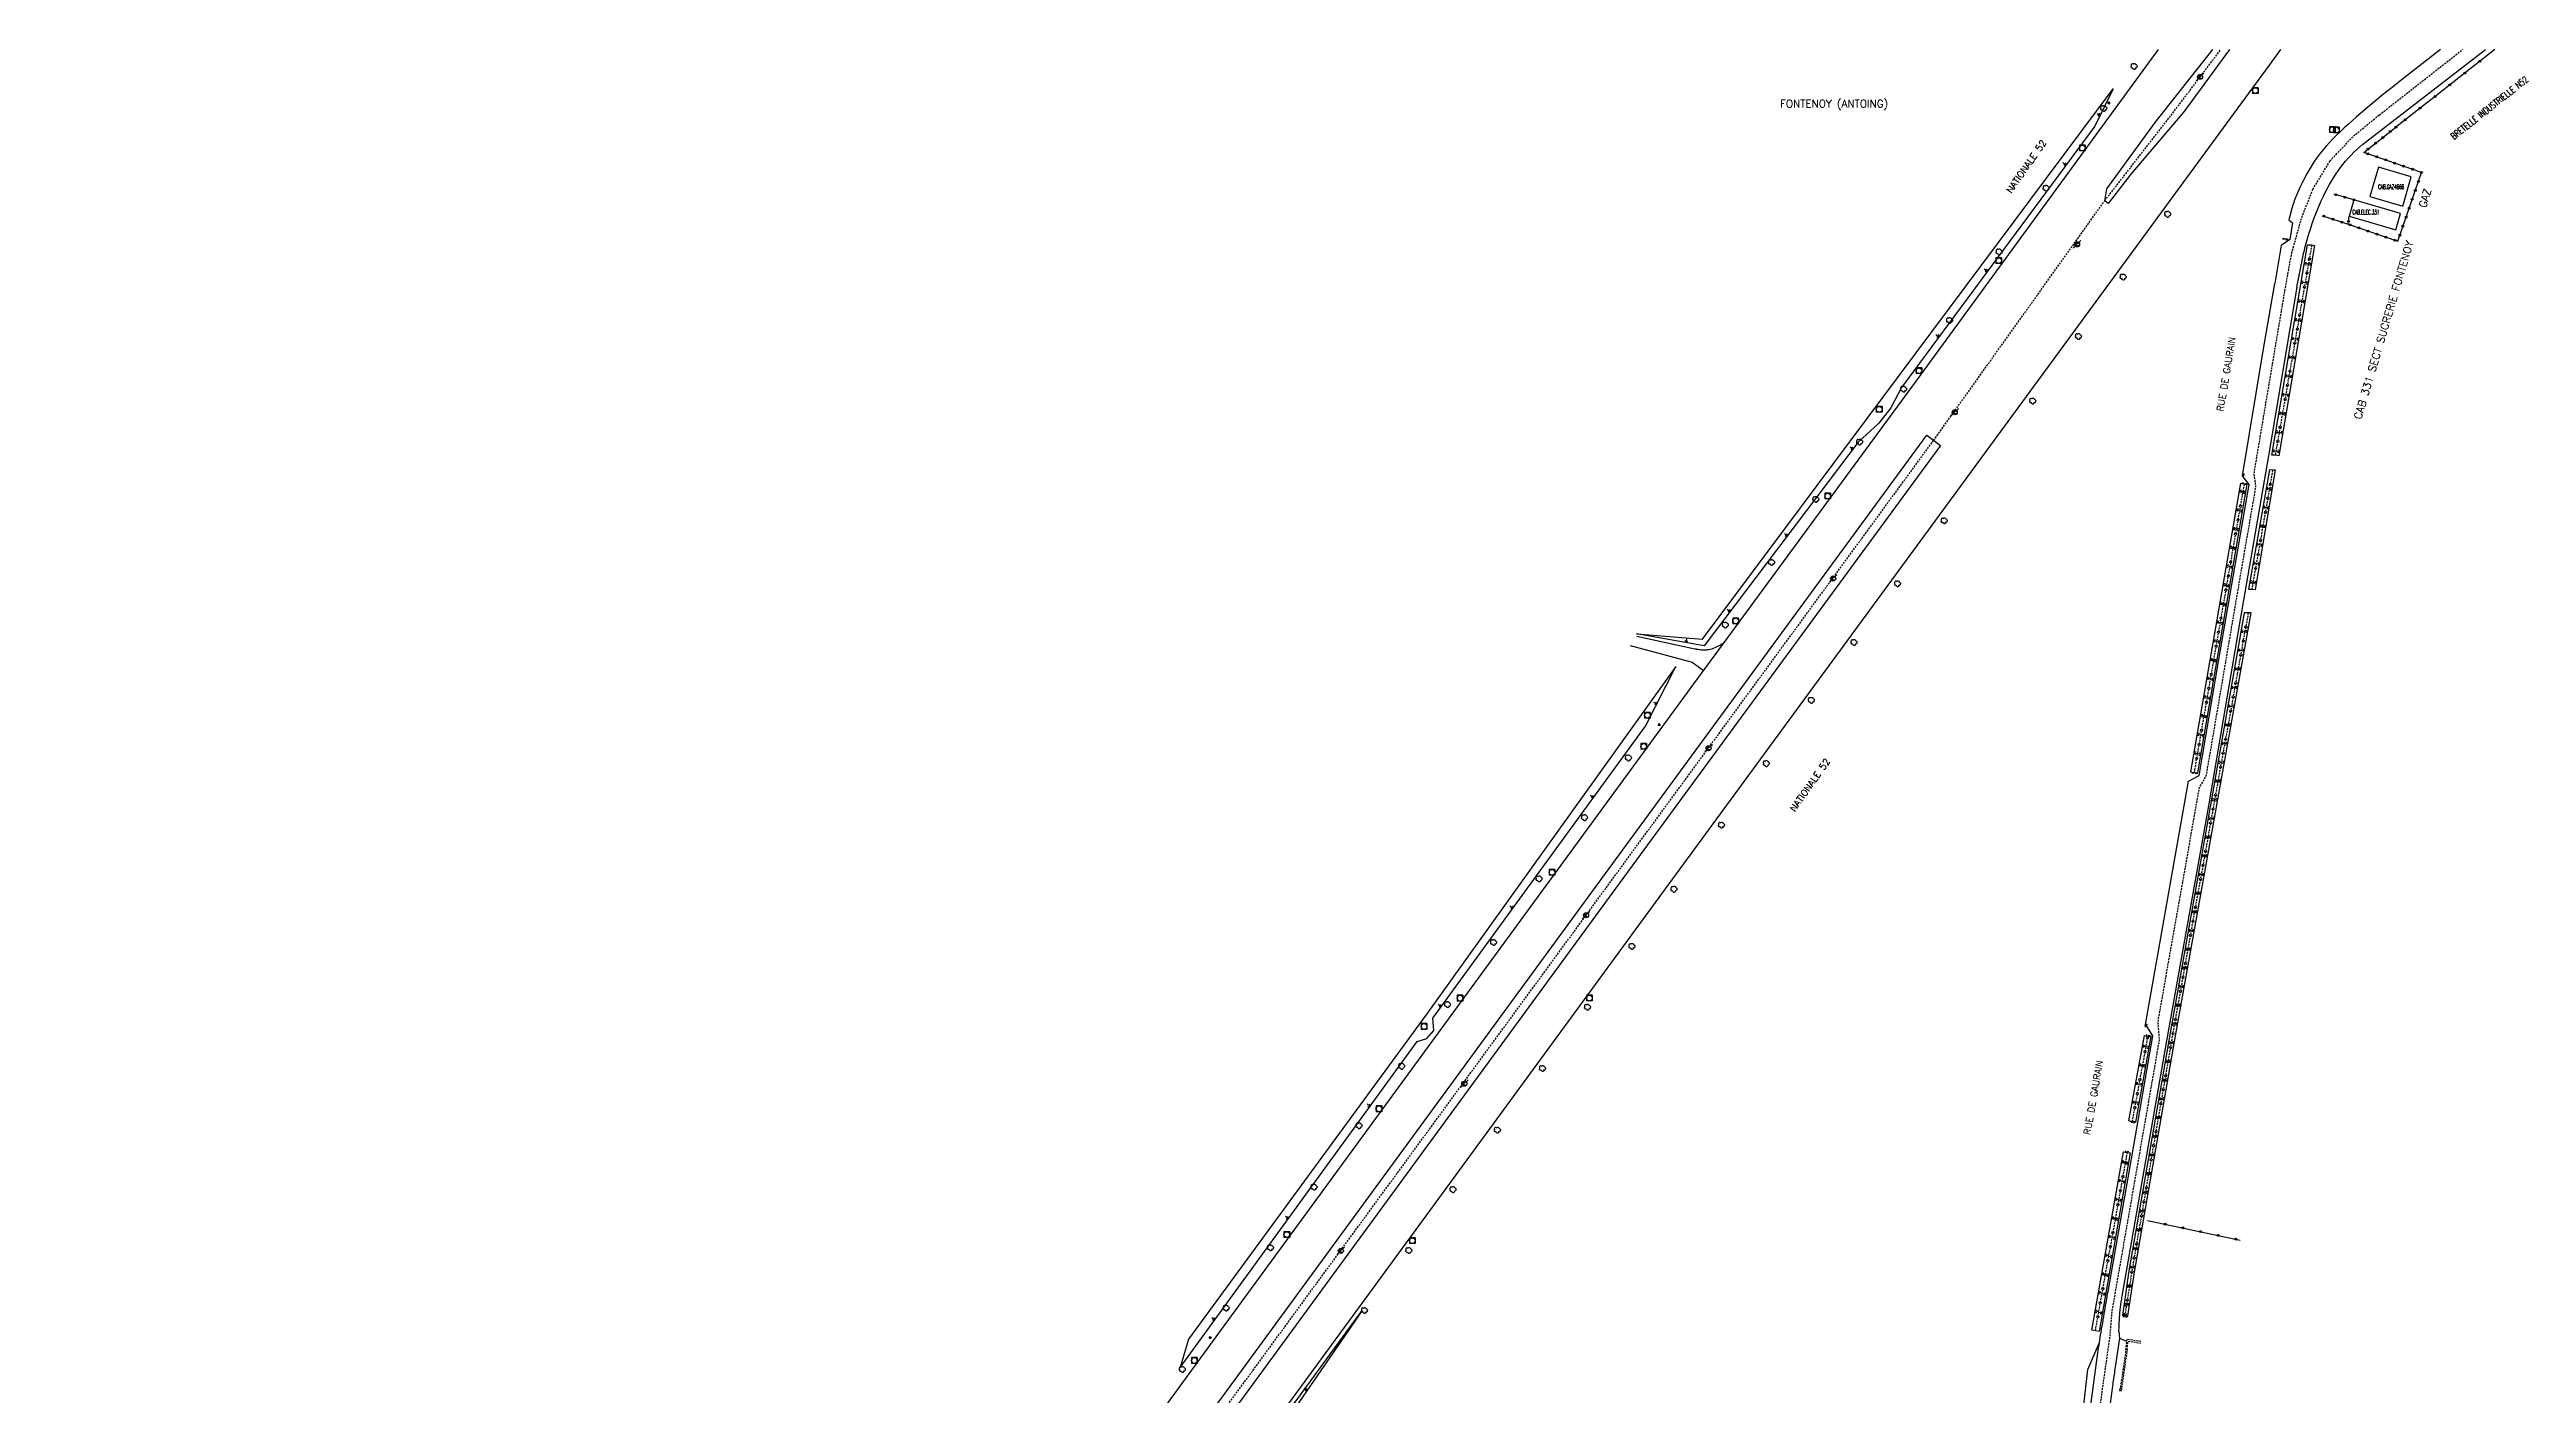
# Model space of a CAD drawing. Header units: millimetres. Extents: x 86000 to 87000, y 139999 to 141000.
# Drawn here: x 86000 to 86652, y 140646 to 141000 of the extents above; entities that cross this region are included whole.
import ezdxf
from ezdxf.enums import TextEntityAlignment as Align

# ---------------------------------------------------------------- set-up
doc = ezdxf.new("R2010")
doc.units = ezdxf.units.MM
doc.linetypes.add('DASHED', pattern=[0.75, 0.5, -0.25])
doc.layers.get('0').update_dxf_attribs({"linetype": 'CONTINUOUS'})
for name, color, linetype in [('W0001', 6, 'DASHED'), ('W0008', 7, 'CONTINUOUS'), ('W0100', 7, 'CONTINUOUS'), ('W0112', 1, 'DASHED'), ('W0211', 2, 'CONTINUOUS'), ('W0220', 5, 'DASHED'), ('W0300', 7, 'CONTINUOUS'), ('W0322', 7, 'CONTINUOUS'), ('W0400', 7, 'CONTINUOUS'), ('W0420', 7, 'CONTINUOUS'), ('W0471', 7, 'CONTINUOUS'), ('W0851', 7, 'CONTINUOUS'), ('W0980', 7, 'CONTINUOUS'), ('W0984', 7, 'CONTINUOUS'), ('W0989', 7, 'CONTINUOUS')]:
    doc.layers.add(name, color=color, linetype=linetype)
doc.styles.get("Standard").update_dxf_attribs({"font": 'romans.shx', "width": 0.85})

# ---------------------------------------------------------------- blocks, each defined once
blk = doc.blocks.new('T420')
for p, q in [((0.75, 0.75), (-0.75, 0.75)), ((-0.75, 0.75), (-0.75, -0.75)), ((0.75, 0.75), (0.75, -0.75)), ((0.75, -0.75), (-0.75, -0.75))]:
    blk.add_line(p, q)
blk.add_ellipse((0, 0), major_axis=(-0.53, 0.53), ratio=1, start_param=3.926991, end_param=10.210176)
blk = doc.blocks.new('t211o')
at = {"color": 0, "linetype": 'Continuous'}
for p, q in [((-0.29, 0.5), (-0.29, 0)), ((0, 1), (0, 0)), ((0.29, 0.5), (0.29, 0))]:
    blk.add_line(p, q, dxfattribs=at)
blk = doc.blocks.new('T300')
for p, q in [((-0.8, 0.51), (-0.86, 0.34)), ((-0.86, 0.34), (-0.86, 0.17)), ((-0.86, 0.17), (-0.74, 0.06)), ((-0.69, 0.63), (-0.8, 0.51)), ((-0.8, -0.06), (-0.74, 0.06)), ((-0.74, 0.06), (-0.69, 0.11)), ((-0.57, 0.69), (-0.69, 0.63)), ((-0.46, 0.69), (-0.57, 0.69)), ((-0.29, 0.63), (-0.46, 0.69)), ((-0.29, 0.63), (-0.17, 0.74)), ((-0.23, 0.57), (-0.29, 0.63)), ((-0.17, 0.74), (-0.06, 0.8)), ((-0.06, 0.8), (0.06, 0.8)), ((0.06, 0.8), (0.23, 0.74)), ((0.23, 0.74), (0.34, 0.63)), ((0.34, 0.63), (0.4, 0.51)), ((0.46, 0.46), (0.34, 0.46)), ((0.4, 0.51), (0.4, 0.46)), ((0.57, 0.4), (0.46, 0.46)), ((0.57, 0.4), (0.69, 0.29)), ((0.69, 0.29), (0.74, 0.17)), ((0.74, 0.06), (0.69, -0.17)), ((0.74, 0.17), (0.74, 0.06)), ((-0.8, -0.17), (-0.8, -0.06)), ((-0.8, -0.23), (-0.8, -0.17)), ((-0.74, -0.34), (-0.8, -0.23)), ((-0.69, -0.4), (-0.74, -0.34)), ((-0.51, -0.46), (-0.69, -0.4)), ((-0.4, -0.46), (-0.51, -0.46)), ((-0.4, -0.46), (-0.34, -0.46)), ((-0.34, -0.46), (-0.34, -0.4)), ((-0.34, -0.51), (-0.34, -0.46)), ((-0.29, -0.63), (-0.34, -0.51)), ((-0.17, -0.74), (-0.29, -0.63)), ((-0.06, -0.8), (-0.17, -0.74)), ((0.06, -0.8), (-0.06, -0.8)), ((0.17, -0.74), (0.06, -0.8)), ((0.23, -0.69), (0.17, -0.74)), ((0.29, -0.46), (0.23, -0.46)), ((0.29, -0.63), (0.23, -0.69)), ((0.46, -0.4), (0.29, -0.46)), ((0.34, -0.51), (0.29, -0.63)), ((0.34, -0.51), (0.34, -0.46)), ((0.57, -0.34), (0.46, -0.4)), ((0.63, -0.29), (0.57, -0.34)), ((0.69, -0.17), (0.63, -0.29))]:
    blk.add_line(p, q)
blk = doc.blocks.new('T851')
for p, q in [((-0.25, -0.15), (0, 0.32)), ((0, 0.32), (0.25, -0.15)), ((-0.25, -0.15), (0.25, -0.15))]:
    blk.add_line(p, q)
for major_axis in [(-0.106, 0.106), (-0.0354, 0.0354), (-0.0236, 0.0236)]:
    blk.add_ellipse((0, 0), major_axis=major_axis, ratio=1, start_param=3.926991, end_param=10.210176)
blk = doc.blocks.new('T471')
for p, q in [((-0.333334, 0.333334), (-0.333334, -0.333334)), ((-0.333334, 0.333334), (0.333334, 0.333334)), ((-0.333334, 0), (0, 0)), ((0.500001, 0.500001), (1.000002, 1.000002)), ((-0.500001, -0.500001), (-1.000002, -1.000002)), ((-0.333334, -0.333334), (0.333334, -0.333334))]:
    blk.add_line(p, q)
blk.add_ellipse((0, 0), major_axis=(0.471405, 0.471405), ratio=1, start_param=5.4977871438, end_param=11.780972451)
blk = doc.blocks.new('t322o')
at = {"color": 0, "linetype": 'Continuous'}
for radius in [0.25, 0.15]:
    blk.add_circle((0, 0), radius, dxfattribs=at)
blk = doc.blocks.new('T400')
for p, q in [((-0.15, 0.3), (0.15, 0.3)), ((-0.15, -0.25), (-0.15, 0.3)), ((-0.15, 0.15), (0.15, 0.15)), ((-0.15, 0), (0.15, 0)), ((0.15, 0.3), (0.15, -0.25)), ((-0.15, -0.15), (0.15, -0.15)), ((-0.15, -0.25), (-0.15, -0.3)), ((-0.15, -0.3), (0.15, -0.3)), ((0.15, -0.3), (0.15, -0.25))]:
    blk.add_line(p, q)
blk = doc.blocks.new('t220o')
at = {"color": 0, "linetype": 'Continuous'}
for p, q in [((-0.25, 0.25), (0.25, 0.25)), ((-0.25, -0.25), (0.25, -0.25))]:
    blk.add_line(p, q, dxfattribs=at)

msp = doc.modelspace()

# ---------------------------------------------------------------- linework, layer by layer
at = {"layer": 'W0001'}
for points in [[(86000, 140183.11), (86009.79, 140201.61), (86023.3, 140226.62), (86032.73, 140244.19), (86038.42, 140256.81), (86049.47, 140272.73), (86053.66, 140279.98), (86064.4, 140297.27), (86077.24, 140317.94), (86095.93, 140346.94), (86115.66, 140376.22), (86134.71, 140403), (86156.66, 140433.2), (86171.27, 140453.22), (86217.3, 140516.05), (86263.73, 140579.56), (86496.11, 140897.08), (86541.16, 140960.17), (86558.62, 140982.66), (86571.73, 141000)], [(86588.86, 140937.94), (86590.41, 140946.38), (86593.05, 140955.8), (86595.96, 140963.17), (86600.49, 140970.67), (86606.65, 140977.19), (86613.48, 140982.8), (86635.41, 141000)]]:
    msp.add_lwpolyline(points, dxfattribs=at)
at = {"layer": 'W0001', "flags": 128}
msp.add_lwpolyline([(86562.65, 140182.92), (86563.83, 140263.14), (86564.52, 140302.68), (86564.68, 140311.73), (86564.76, 140317.26), (86564.7, 140323.69), (86564.3, 140328.81), (86563.52, 140334.78), (86562.13, 140342.09), (86560.44, 140348.3), (86558.3, 140355.4), (86555.72, 140363.91), (86553.09, 140372.53), (86551.64, 140377.3), (86549.77, 140383.62), (86547.82, 140391.01), (86546.53, 140397.27), (86545.09, 140405.11), (86544.1, 140411.42), (86542.91, 140421.57), (86542.34, 140428.96), (86541.85, 140435.73), (86541.21, 140444.55), (86540.24, 140457.79), (86538.99, 140474.91), (86537.18, 140500.9), (86537.34, 140512.69), (86535.94, 140540.97), (86535.68, 140556.5), (86535.74, 140574.01), (86536.18, 140588.89), (86537.29, 140607.4), (86538.44, 140621.17), (86538.57, 140630.74), (86540.52, 140646.87), (86542.56, 140661.05), (86543.12, 140667.77), (86555.59, 140739.16), (86555.2, 140744), (86566.12, 140805.68), (86567.9, 140808.66), (86577.03, 140862.08), (86580.98, 140884.91), (86580.5, 140888.39), (86588.86, 140937.94)], dxfattribs=at)
at = {"layer": 'W0008'}
for points in [[(86555.25, 141000), (86491.93, 140913.41), (86440.67, 140843.59), (86432.86, 140832.97), (86371.58, 140749.22), (86307.84, 140662.02), (86281.34, 140625.64), (86226.24, 140550.34), (86113.48, 140396.62), (86054.89, 140316.36), (86031.02, 140283.08)], [(86126.82, 140368.89), (86177.57, 140439), (86177.25, 140439.33), (86219.12, 140496.34), (86284.2, 140585.56), (86318.18, 140632.28), (86425.55, 140778.97), (86580.2, 140989.88), (86584.81, 140996.27), (86587.53, 141000)], [(86574.05, 141000), (86562.02, 140983.56), (86548.05, 140967.16), (86542.05, 140959.47), (86541.16, 140960.17), (86541.73, 140963.28)], [(86541.73, 140963.28), (86554.44, 140980.77), (86569.62, 141000)], [(86629.59, 141000), (86618.33, 140991.19), (86618.33, 140991.19), (86618.27, 140991.14), (86618.2, 140991.09), (86618.13, 140991.05), (86618.07, 140990.98), (86618.01, 140990.94), (86617.95, 140990.89), (86617.88, 140990.84), (86617.81, 140990.8), (86617.75, 140990.73), (86617.69, 140990.69), (86616.53, 140989.78), (86615.38, 140988.86), (86614.23, 140987.94), (86613.09, 140987.02), (86611.96, 140986.08), (86610.84, 140985.14), (86609.71, 140984.2), (86608.59, 140983.23), (86607.48, 140982.28), (86606.37, 140981.3), (86605.34, 140980.38), (86604.32, 140979.45), (86603.31, 140978.52), (86602.32, 140977.56), (86601.34, 140976.58), (86600.4, 140975.58), (86599.48, 140974.56), (86598.59, 140973.53), (86597.74, 140972.45), (86596.92, 140971.36), (86596.92, 140971.36), (86596.34, 140970.52), (86595.77, 140969.64), (86595.23, 140968.77), (86594.71, 140967.88), (86594.21, 140966.97), (86593.73, 140966.05), (86593.27, 140965.11), (86592.82, 140964.17), (86592.38, 140963.23), (86591.96, 140962.28), (86591.96, 140962.28), (86591.78, 140961.86), (86591.59, 140961.42), (86591.42, 140961), (86591.25, 140960.56), (86591.08, 140960.12), (86590.92, 140959.69), (86590.77, 140959.25), (86590.62, 140958.81), (86590.48, 140958.38), (86590.36, 140957.92), (86590.36, 140957.92), (86590.34, 140957.88), (86590.34, 140957.83), (86590.32, 140957.8), (86590.31, 140957.75), (86590.3, 140957.7), (86590.29, 140957.66), (86590.27, 140957.61), (86590.27, 140957.56), (86590.25, 140957.53), (86590.24, 140957.48), (86589.62, 140955.14), (86590.58, 140954.34), (86589.87, 140949.97), (86587.59, 140948.39), (86585.94, 140938.42)], [(86591.79, 140937.45), (86592.87, 140943.09), (86592.87, 140943.09), (86592.88, 140943.14), (86592.88, 140943.17), (86592.89, 140943.22), (86592.9, 140943.25), (86592.9, 140943.3), (86592.91, 140943.33), (86592.91, 140943.38), (86592.92, 140943.41), (86592.93, 140943.45), (86592.94, 140943.48), (86592.94, 140943.48), (86593.12, 140944.42), (86593.32, 140945.34), (86593.53, 140946.27), (86593.75, 140947.19), (86593.98, 140948.11), (86594.23, 140949.02), (86594.48, 140949.92), (86594.75, 140950.84), (86595.02, 140951.75), (86595.31, 140952.66), (86595.31, 140952.66), (86595.81, 140954.17), (86596.34, 140955.69), (86596.91, 140957.19), (86597.52, 140958.67), (86598.15, 140960.14), (86598.83, 140961.59), (86599.55, 140963.02), (86600.32, 140964.42), (86601.13, 140965.8), (86602, 140967.16), (86602, 140967.16), (86602.61, 140968.03), (86603.24, 140968.91), (86603.9, 140969.75), (86604.58, 140970.58), (86605.28, 140971.39), (86606.01, 140972.17), (86606.76, 140972.94), (86607.54, 140973.67), (86608.34, 140974.38), (86609.16, 140975.06), (86609.23, 140975.11), (86609.3, 140975.16), (86609.37, 140975.22), (86609.44, 140975.27), (86609.5, 140975.31), (86609.57, 140975.38), (86609.64, 140975.42), (86609.7, 140975.47), (86609.77, 140975.53), (86609.84, 140975.58), (86641.46, 141000)], [(86305.92, 140641.27), (86413.3, 140787.94), (86494.34, 140898.45), (86497.88, 140895.7), (86416.92, 140785.3), (86309.54, 140638.61)], [(86440.67, 140843.59), (86440.67, 140843.59), (86440.3, 140843.39), (86439.95, 140843.17), (86439.58, 140842.97), (86439.21, 140842.78), (86438.84, 140842.59), (86438.46, 140842.42), (86438.09, 140842.28), (86437.7, 140842.14), (86437.3, 140842.03), (86436.91, 140841.94), (86436.91, 140841.94), (86436.6, 140841.89), (86436.28, 140841.86), (86435.96, 140841.84), (86435.64, 140841.84), (86435.32, 140841.84), (86435, 140841.86), (86434.67, 140841.89), (86434.35, 140841.94), (86434.03, 140841.98), (86433.72, 140842.05), (86433.72, 140842.05), (86433.67, 140842.06), (86433.63, 140842.06), (86433.59, 140842.08), (86433.54, 140842.09), (86433.49, 140842.09), (86433.45, 140842.11), (86433.41, 140842.12), (86433.36, 140842.12), (86433.32, 140842.14), (86433.27, 140842.14), (86417.92, 140845.45)], [(86416.18, 140843.08), (86432.49, 140838.7), (86435.44, 140836.56)]]:
    msp.add_lwpolyline(points, dxfattribs=at)
msp.add_lwpolyline([(86536.59, 140635.9, -0.002409), (86537.83, 140645.66, -0.002755), (86539.27, 140656.17, -0.005453), (86540.08, 140661.46, -0.001157), (86541.17, 140667.94, -0.001505), (86542.03, 140672.92), (86548.45, 140709.38), (86553.86, 140740.24), (86552.33, 140742.62), (86551.8, 140742.69), (86563.23, 140807.38), (86566.03, 140808.84), (86571.22, 140839.38), (86579.17, 140885.44), (86577.41, 140887.74), (86583.01, 140921.18), (86585.94, 140938.42)], format="xyb", dxfattribs=at)
at = {"layer": 'W0008', "flags": 128}
for points in [[(86591.79, 140937.45), (86584.28, 140892.99), (86576.89, 140850.4), (86568.46, 140800.85), (86557.47, 140738.97), (86545.66, 140671.74, 0.008489), (86545.54, 140670.93, 0.002471), (86545.16, 140668.16, 0.016592), (86545.03, 140666.78, 0.005888), (86544.82, 140662.88, 0.033164), (86544.84, 140662.29), (86545.03, 140660.63), (86544, 140653.62, 0.001894), (86543.4, 140649.49, 0.003753), (86543.12, 140647.41, 0.000068), (86542.45, 140642.13, -0.000414)], [(86542.23, 140640.41, 0.000065), (86541.63, 140635.78, 0.00352)]]:
    msp.add_lwpolyline(points, format="xyb", dxfattribs=at)
for points in [[(86535.06, 140621.62), (86534.06, 140623.51), (86535.05, 140637.61), (86536.75, 140652.4), (86539.74, 140659.32)], [(86545.03, 140660.63), (86546.91, 140659.9)]]:
    msp.add_lwpolyline(points, dxfattribs=at)
at = {"layer": 'W0100'}
for points in [[(86621.85, 140966.47), (86613.23, 140969.01), (86611, 140961.31), (86619.62, 140958.76)], [(86619.04, 140956.79), (86606.79, 140960.4), (86605.51, 140956.15), (86617.78, 140952.53)]]:
    msp.add_lwpolyline(points, close=True, dxfattribs=at)
at = {"layer": 'W0112'}
for points in [[(86588.09, 140950.02), (86588.14, 140950.31), (86589.32, 140950.12), (86589.27, 140949.83), (86588.09, 140950.02)], [(86550.68, 140659.77), (86546.97, 140660.33), (86546.59, 140657.27), (86546.7, 140657.26), (86545.27, 140647.57), (86545.23, 140647.31), (86545.12, 140647.32), (86545.06, 140646.92), (86545.46, 140646.86), (86545.46, 140646.87), (86545.57, 140646.85), (86545.67, 140647.51), (86547.16, 140657.64), (86547.04, 140657.64), (86547.32, 140659.88), (86550.62, 140659.38)]]:
    msp.add_lwpolyline(points, dxfattribs=at)
at = {"layer": 'W0112', "flags": 128}
for points in [[(86577.3, 140885.69), (86578.52, 140885.49), (86578.55, 140885.65), (86577.33, 140885.84)], [(86564.04, 140809.71), (86565.36, 140809.51), (86565.33, 140809.3), (86564, 140809.5)], [(86552.04, 140740.29), (86553.19, 140740.06), (86553.23, 140740.26), (86552.08, 140740.48)], [(86549.13, 140717.59), (86547.97, 140717.74), (86547.95, 140717.58), (86549.11, 140717.43)], [(86546.55, 140709.68), (86547.68, 140709.49), (86547.71, 140709.68), (86546.58, 140709.88)], [(86547.12, 140666.45), (86545.91, 140666.53), (86545.9, 140666.35), (86547.11, 140666.27)]]:
    msp.add_lwpolyline(points, close=True, dxfattribs=at)
at = {"layer": 'W0211'}
for points in [[(86543.38, 140989.67), (86538.52, 140979.86), (86487.61, 140910.98), (86484.85, 140905.67), (86481.7, 140901.62), (86476.28, 140896.59), (86435.73, 140842.97), (86417.84, 140846.11), (86435.23, 140844.77), (86543.38, 140989.67)], [(86564.04, 140809.71), (86563.84, 140809.82), (86577.03, 140885.8), (86577.3, 140885.69)], [(86565.36, 140809.51), (86565.67, 140809.49), (86578.63, 140885.51), (86578.52, 140885.49)], [(86547.12, 140666.45), (86547.26, 140666.53), (86548.99, 140678.06), (86559.52, 140738.76), (86569.44, 140794.17), (86579.73, 140851.67), (86578.94, 140851.63), (86577.92, 140851.7), (86568.05, 140795.58), (86558.02, 140739.08), (86547.47, 140678.38), (86545.85, 140666.62), (86545.91, 140666.53)], [(86297.73, 140652.97), (86360.14, 140738.81), (86362.69, 140739.59), (86364.52, 140741.7), (86364.21, 140744.89), (86420.25, 140821.81), (86428.22, 140837.5), (86362.7, 140746.05), (86299.92, 140660.42), (86297.73, 140652.97)], [(86547.97, 140717.74), (86547.54, 140717.87), (86551.6, 140740.33), (86552.04, 140740.29)], [(86549.13, 140717.59), (86549.36, 140717.58), (86553.43, 140740.07), (86553.19, 140740.06)], [(86547.68, 140709.49), (86547.85, 140709.46), (86539.69, 140662.41), (86538.71, 140662.59), (86537.79, 140662.81), (86546.11, 140709.76), (86546.55, 140709.68)], [(86265.56, 140558.06), (86275.91, 140572.62), (86345.67, 140667.95), (86322.77, 140634.64), (86311.13, 140615.59), (86296.43, 140594.05), (86290.73, 140585.56), (86271.49, 140557.92), (86230.55, 140501.86), (86190.35, 140446.14), (86173.81, 140425.84), (86124.97, 140360.45), (86111.84, 140341.11), (86096.91, 140317.52), (86094.74, 140316.58), (86111.48, 140344.11), (86122.21, 140361.14), (86217.84, 140493.52), (86265.56, 140558.06)]]:
    msp.add_lwpolyline(points, dxfattribs=at)
for points in [[(86596.44, 140948.4), (86587.02, 140893.03), (86586.05, 140893.17), (86585.15, 140893.22), (86594.56, 140948.56), (86595.66, 140948.55)], [(86580.88, 140857.78), (86586.1, 140889.2), (86585.37, 140889.2), (86584.51, 140889.32), (86579.01, 140857.92), (86579.89, 140857.86)]]:
    msp.add_lwpolyline(points, close=True, dxfattribs=at)
at = {"layer": 'W0220', "flags": 128}
for points in [[(86595.66, 140948.55), (86586.05, 140893.17)], [(86564.77, 140809.62), (86577.94, 140885.59)], [(86585.37, 140889.2), (86579.89, 140857.86)], [(86578.94, 140851.63), (86568.78, 140795.19), (86558.73, 140738.89), (86548.29, 140678.25), (86546.42, 140666.5)], [(86548.45, 140717.68), (86552.57, 140740.19)], [(86538.71, 140662.59), (86547.14, 140709.58)]]:
    msp.add_lwpolyline(points, dxfattribs=at)
at = {"layer": 'W0322'}
for points in [[(86643.84, 141000), (86629.07, 140988.36), (86617.79, 140979.54)], [(86605.27, 140954), (86618.31, 140949.5), (86624.59, 140967.65), (86609.37, 140972.91), (86617.79, 140979.53)], [(86598.87, 140956.13), (86605.27, 140954), (86605.51, 140956.15)], [(86606.79, 140960.4), (86601.54, 140961.9)]]:
    msp.add_lwpolyline(points, dxfattribs=at)
at = {"layer": 'W0322', "flags": 128}
msp.add_lwpolyline([(86552.42, 140691.65), (86576.84, 140686.5)], dxfattribs=at)

# ---------------------------------------------------------------- block references
at = {"layer": 'W0211'}
for p, rotation in [((86539.95, 140982.75), 64.74432393712642), ((86530.93, 140969.59), 50.46562797644779), ((86593.72, 140943.63), 260.3514714040578), ((86595.6, 140943.47), 80.34867385520819), ((86510.25, 140941.62), 53.15714436832182), ((86592.88, 140938.7), 260.3514714040386), ((86594.76, 140938.54), 80.3486738552164), ((86592.04, 140933.77), 260.351471404066), ((86593.92, 140933.61), 80.34867385522463), ((86497.52, 140924.4), 53.35848549364918), ((86590.37, 140923.91), 260.3514714040386), ((86591.2, 140928.84), 260.351471404055), ((86592.25, 140923.75), 80.34867385523565), ((86593.08, 140928.68), 80.34867385522742), ((86589.53, 140918.99), 260.3514714040633), ((86591.41, 140918.82), 80.34867385523285), ((86588.69, 140914.06), 260.3514714040468), ((86590.57, 140913.9), 80.34867385524106), ((86587.01, 140904.2), 260.3514714040468), ((86587.85, 140909.13), 260.3514714040222), ((86588.89, 140904.04), 80.34867385524386), ((86589.73, 140908.97), 80.34867385524386), ((86586.18, 140899.27), 260.3514714040303), ((86588.05, 140899.11), 80.34867385525207), ((86474.88, 140894.75), 52.02981105969113), ((86585.34, 140894.34), 260.3514714040714), ((86587.22, 140894.18), 80.34867385525207), ((86583.65, 140884.39), 260.0591203394813), ((86585.28, 140884.27), 80.56050349520376), ((86575.81, 140878.78), 260.1479841442046), ((86577.43, 140878.48), 80.32085020874993), ((86576.67, 140883.7), 260.1479841441964), ((86578.27, 140883.41), 80.32085020875272), ((86582.79, 140879.47), 260.0591203394866), ((86584.46, 140879.34), 80.56050349517909), ((86457.6, 140871.89), 49.74064563021912), ((86574.96, 140873.85), 260.1479841442128), ((86576.59, 140873.56), 80.3208502087417), ((86581.92, 140874.54), 260.0591203394785), ((86583.64, 140874.41), 80.56050349517909), ((86574.1, 140868.93), 260.1479841441607), ((86575.75, 140868.63), 80.32085020873349), ((86580.2, 140864.7), 260.0591203394866), ((86582, 140864.55), 80.56050349517086), ((86581.06, 140869.62), 260.0591203394866), ((86582.82, 140869.48), 80.56050349517359), ((86572.39, 140859.08), 260.1479841441718), ((86574.07, 140858.77), 80.32085020872528), ((86573.25, 140864), 260.1479841441607), ((86574.91, 140863.7), 80.32085020873629), ((86579.33, 140859.77), 260.0591203394895), ((86581.18, 140859.61), 80.5605034951544), ((86442.58, 140852.03), 54.42609752861091), ((86571.54, 140854.15), 260.1479841441688), ((86573.23, 140853.84), 80.32085020870882), ((86570.68, 140849.22), 260.1479841441718), ((86572.39, 140848.91), 80.32085020870882), ((86577.05, 140846.78), 260.0322710381941), ((86578.85, 140846.75), 79.85315301691836), ((86430.88, 140843.82), 352.7386626937188), ((86568.97, 140839.37), 260.1479841441881), ((86570.71, 140839.06), 80.32085020874993), ((86569.83, 140844.3), 260.1479841441718), ((86571.55, 140843.99), 80.32085020876916), ((86576.19, 140841.85), 260.0322710382076), ((86577.97, 140841.83), 79.85315301687731), ((86568.12, 140834.45), 260.14798414418), ((86569.87, 140834.13), 80.32085020874993), ((86574.45, 140832.01), 260.0322710381748), ((86576.21, 140831.99), 79.85315301686617), ((86575.32, 140836.93), 260.0322710382105), ((86577.09, 140836.91), 79.85315301689899), ((86423.22, 140827.66), 63.98855021031024), ((86567.26, 140829.52), 260.1479841441964), ((86569.03, 140829.2), 80.3208502087417), ((86573.59, 140827.08), 260.032271038183), ((86575.33, 140827.06), 79.85315301689899), ((86565.55, 140819.67), 260.1479841441964), ((86567.35, 140819.34), 80.32085020873629), ((86566.41, 140824.6), 260.1479841441881), ((86568.19, 140824.27), 80.32085020873629), ((86572.72, 140822.16), 260.0322710381859), ((86574.45, 140822.14), 79.85315301686617), ((86564.69, 140814.74), 260.1479841441964), ((86566.51, 140814.42), 80.32085020872528), ((86570.99, 140812.31), 260.0322710381941), ((86572.68, 140812.3), 79.85315301686617), ((86571.86, 140817.24), 260.0322710381994), ((86573.56, 140817.22), 79.85315301689373), ((86570.13, 140807.39), 260.0322710382105), ((86571.8, 140807.38), 79.85315301689079), ((86406.55, 140803.01), 51.47161740610336), ((86569.26, 140802.46), 260.032271038227), ((86570.92, 140802.46), 79.85315301685796), ((86567.53, 140792.62), 259.9281767062882), ((86569.16, 140792.62), 79.84881919146542), ((86568.4, 140797.54), 260.0322710381666), ((86570.04, 140797.54), 79.85315301689079), ((86566.65, 140787.69), 259.9281767062525), ((86568.28, 140787.69), 79.84881919144078), ((86565.78, 140782.77), 259.9281767062361), ((86567.4, 140782.77), 79.84881919142437), ((86385.34, 140773.9), 51.82227780046618), ((86564.03, 140772.93), 259.9281767062361), ((86565.64, 140772.93), 79.84881919144372), ((86564.9, 140777.85), 259.9281767062689), ((86566.52, 140777.85), 79.84881919145721), ((86563.15, 140768), 259.9281767062882), ((86564.75, 140768.01), 79.84881919141617), ((86562.28, 140763.08), 259.9281767062607), ((86563.87, 140763.09), 79.84881919145721), ((86562.11, 140753.25), 79.84881919147362), ((86561.41, 140758.16), 259.9281767062279), ((86562.99, 140758.17), 79.84881919143258), ((86366.48, 140748.01), 52.67753669885052), ((86559.66, 140748.32), 259.9281767062525), ((86561.23, 140748.33), 79.84881919146542), ((86560.53, 140753.24), 259.9281767062801), ((86558.78, 140743.39), 259.9281767062882), ((86560.35, 140743.4), 79.84881919142437), ((86551.1, 140737.55), 259.7600044336078), ((86552.92, 140737.26), 79.73813764835376), ((86557.91, 140738.47), 260.1447121746091), ((86559.47, 140738.48), 80.15892120492803), ((86549.32, 140727.71), 259.760004433572), ((86551.14, 140727.42), 79.73813764832093), ((86550.21, 140732.63), 259.7600044335667), ((86552.03, 140732.34), 79.73813764835376), ((86556.2, 140728.62), 260.144712174568), ((86557.76, 140728.63), 80.15892120491696), ((86557.06, 140733.54), 260.1447121745487), ((86558.62, 140733.56), 80.15892120489517), ((86347.7, 140721.7), 50.4447802521217), ((86548.43, 140722.79), 259.7600044335913), ((86550.25, 140722.5), 79.73813764832914), ((86555.34, 140723.69), 260.1447121745927), ((86556.91, 140723.71), 80.15892120488411), ((86554.49, 140718.77), 260.1447121745487), ((86556.05, 140718.78), 80.15892120491161), ((86552.78, 140708.92), 260.1447121745845), ((86554.34, 140708.93), 80.15892120490055), ((86553.63, 140713.84), 260.1447121745652), ((86555.2, 140713.85), 80.15892120487588), ((86544.77, 140702.19), 259.9525828355071), ((86546.52, 140701.82), 80.16079184834945), ((86545.64, 140707.11), 259.9525828354796), ((86547.38, 140706.75), 80.16079184833016), ((86551.92, 140703.99), 260.1447121745405), ((86553.49, 140704), 80.15892120493625), ((86543.89, 140697.27), 259.9525828354907), ((86545.67, 140696.89), 80.16079184836589), ((86551.07, 140699.06), 260.144712174557), ((86552.63, 140699.08), 80.15892120489517), ((86326.21, 140692.13), 51.65925863678574), ((86543.02, 140692.35), 259.9525828355236), ((86544.81, 140691.97), 80.16079184838232), ((86549.35, 140689.21), 260.1447121745845), ((86550.92, 140689.22), 80.15892120488695), ((86550.21, 140694.14), 260.1447121745762), ((86551.78, 140694.15), 80.15892120492803), ((86541.28, 140682.5), 259.9525828354796), ((86543.11, 140682.12), 80.16079184834945), ((86542.15, 140687.42), 259.9525828355071), ((86543.96, 140687.04), 80.16079184834123), ((86548.5, 140684.29), 260.1447121745487), ((86550.07, 140684.3), 80.15892120490055), ((86540.4, 140677.58), 259.9525828355124), ((86542.25, 140677.19), 80.16079184837125), ((86547.64, 140679.36), 260.144712174568), ((86549.22, 140679.37), 80.15892120493625), ((86539.53, 140672.65), 259.9525828354907), ((86541.4, 140672.26), 80.16079184833016), ((86546.24, 140669.46), 262.1292109547181), ((86547.71, 140669.49), 81.49891756939888), ((86546.92, 140674.42), 262.1292109547347), ((86548.45, 140674.43), 81.49891756937993), ((86306.84, 140665.5), 52.96326949967826), ((86538.66, 140667.73), 259.9525828354743), ((86540.54, 140667.34), 80.16079184834945), ((86331.17, 140646.87), 52.61979970376672)]:
    msp.add_blockref('t211o', p, dxfattribs=dict(at, rotation=rotation))
at = {"layer": 'W0220'}
for p, rotation in [((86595.02, 140944.85), 260.1555118688154), ((86593.74, 140937.46), 260.1555118688154), ((86594.38, 140941.16), 260.1555118688154), ((86592.46, 140930.07), 260.1555118688154), ((86593.1, 140933.77), 260.1555118688154), ((86591.82, 140926.38), 260.1555118688154), ((86590.53, 140918.99), 260.1555118688154), ((86591.17, 140922.68), 260.1555118688154), ((86589.25, 140911.6), 260.1555118688154), ((86589.89, 140915.29), 260.1555118688154), ((86587.97, 140904.21), 260.1555118688154), ((86588.61, 140907.91), 260.1555118688154), ((86587.33, 140900.52), 260.1555118688154), ((86586.69, 140896.82), 260.1555118688154), ((86584.73, 140885.51), 260.0846754814102), ((86576.94, 140879.82), 80.1633806513735), ((86577.59, 140883.52), 80.1633806513735), ((86583.44, 140878.12), 260.0846754814102), ((86584.08, 140881.81), 260.0846754814102), ((86575.66, 140872.43), 80.1633806513735), ((86576.3, 140876.13), 80.1633806513735), ((86582.79, 140874.42), 260.0846754814102), ((86574.38, 140865.04), 80.1633806513735), ((86575.02, 140868.74), 80.1633806513735), ((86581.5, 140867.04), 260.0846754814102), ((86582.14, 140870.73), 260.0846754814102), ((86573.74, 140861.35), 80.1633806513735), ((86580.21, 140859.65), 260.0846754814102), ((86580.85, 140863.34), 260.0846754814102), ((86572.46, 140853.96), 80.1633806513735), ((86573.1, 140857.65), 80.1633806513735), ((86571.18, 140846.57), 80.1633806513735), ((86571.82, 140850.26), 80.1633806513735), ((86578.28, 140847.94), 259.7927888595667), ((86569.9, 140839.18), 80.1633806513735), ((86570.54, 140842.88), 80.1633806513735), ((86576.95, 140840.55), 259.7927888595667), ((86577.61, 140844.24), 259.7927888595667), ((86568.62, 140831.79), 80.1633806513735), ((86569.26, 140835.49), 80.1633806513735), ((86575.62, 140833.17), 259.7927888595667), ((86576.29, 140836.86), 259.7927888595667), ((86567.98, 140828.1), 80.1633806513735), ((86574.29, 140825.79), 259.7927888595667), ((86574.96, 140829.48), 259.7927888595667), ((86566.69, 140820.71), 80.1633806513735), ((86567.33, 140824.4), 80.1633806513735), ((86573.63, 140822.1), 259.7927888595667), ((86565.41, 140813.32), 80.1633806513735), ((86566.05, 140817.01), 80.1633806513735), ((86572.3, 140814.72), 259.7927888595667), ((86572.96, 140818.41), 259.7927888595667), ((86570.97, 140807.34), 259.7927888595667), ((86571.63, 140811.03), 259.7927888595667), ((86569.64, 140799.96), 259.7927888595667), ((86570.3, 140803.65), 259.7927888595667), ((86568.31, 140792.57), 259.8754155051023), ((86568.98, 140796.27), 259.7927888595667), ((86567.66, 140788.88), 259.8754155051023), ((86566.34, 140781.5), 259.8754155051023), ((86567, 140785.19), 259.8754155051023), ((86565.02, 140774.12), 259.8754155051023), ((86565.68, 140777.81), 259.8754155051023), ((86563.7, 140766.73), 259.8754155051023), ((86564.36, 140770.43), 259.8754155051023), ((86563.04, 140763.04), 259.8754155051023), ((86561.72, 140755.66), 259.8754155051023), ((86562.38, 140759.35), 259.8754155051023), ((86560.4, 140748.28), 259.8754155051023), ((86561.06, 140751.97), 259.8754155051023), ((86559.09, 140740.89), 259.8754155051023), ((86559.74, 140744.58), 259.8754155051023), ((86551.82, 140736.12), 79.63856465014096), ((86552.5, 140739.81), 79.63856465014096), ((86558.44, 140737.2), 260.2318471870246), ((86550.47, 140728.74), 79.63856465014096), ((86551.15, 140732.43), 79.63856465014096), ((86557.16, 140729.81), 260.2318471870246), ((86557.8, 140733.5), 260.2318471870246), ((86549.12, 140721.36), 79.63856465014096), ((86549.8, 140725.05), 79.63856465014096), ((86555.89, 140722.42), 260.2318471870246), ((86556.53, 140726.11), 260.2318471870246), ((86554.62, 140715.03), 260.2318471870246), ((86555.26, 140718.72), 260.2318471870246), ((86553.98, 140711.33), 260.2318471870246), ((86545.99, 140703.19), 79.83269220386883), ((86546.65, 140706.89), 79.83269220386883), ((86552.71, 140703.94), 260.2318471870246), ((86553.35, 140707.63), 260.2318471870246), ((86544.67, 140695.81), 79.83269220386883), ((86545.33, 140699.5), 79.83269220386883), ((86551.44, 140696.55), 260.2318471870246), ((86552.07, 140700.24), 260.2318471870246), ((86543.34, 140688.43), 79.83269220386883), ((86544, 140692.12), 79.83269220386883), ((86550.17, 140689.16), 260.2318471870246), ((86550.8, 140692.85), 260.2318471870246), ((86542.68, 140684.74), 79.83269220386883), ((86548.89, 140681.76), 260.2318471870246), ((86549.53, 140685.46), 260.2318471870246), ((86541.36, 140677.36), 79.83269220386883), ((86542.02, 140681.05), 79.83269220386883), ((86548.26, 140678.07), 260.9541829899121), ((86540.03, 140669.97), 79.83269220386883), ((86540.69, 140673.67), 79.83269220386883), ((86547.08, 140670.66), 260.9541829899121), ((86547.67, 140674.36), 260.9541829899121), ((86539.37, 140666.28), 79.83269220386883), ((86546.49, 140666.96), 260.9541829899121)]:
    msp.add_blockref('t220o', p, dxfattribs=dict(at, rotation=rotation))
at = {"layer": 'W0300'}
for p in [(86548.94, 140995.55), (86540.95, 140984.47), (86525.79, 140963.45), (86557.78, 140956.61), (86513.4, 140946.7), (86546.07, 140940.09), (86500.35, 140928.64), (86534.29, 140924.42), (86488.25, 140910.55), (86522.24, 140907.41), (86476.65, 140896.63), (86465.14, 140881.53), (86498.93, 140875.89), (86453.48, 140864.92), (86486.65, 140859.31), (86441.3, 140848.44), (86475.18, 140843.83), (86463.95, 140828.61), (86415.79, 140813.44), (86452.1, 140811.94), (86404.23, 140797.73), (86440.29, 140795.75), (86392.26, 140781.59), (86427.78, 140778.86), (86380.29, 140764.84), (86416.71, 140763.81), (86368.16, 140748.5), (86405.02, 140747.8), (86356.08, 140732.25), (86393.15, 140731.67), (86344.86, 140716.59), (86381.29, 140715.42), (86333.02, 140700.41), (86369.59, 140699.77), (86321.54, 140684.45), (86357.96, 140683.72), (86309.87, 140668.56), (86346.3, 140667.95), (86298.33, 140652.39)]:
    msp.add_blockref('T300', p, dxfattribs=at)
at = {"layer": 'W0322'}
for p, rotation in [((86639.91, 140996.9), 218.2508125488274), ((86632.06, 140990.71), 218.2508125488274), ((86635.98, 140993.81), 218.2508125488274), ((86624.19, 140984.54), 218.0066644607556), ((86628.13, 140987.62), 218.0066644607556), ((86612.43, 140975.32), 38.14329350483571), ((86614.4, 140976.86), 38.14329350483571), ((86616.36, 140978.4), 38.14329350483571), ((86617.79, 140979.54), 218.0066644607556), ((86620.25, 140981.46), 218.0066644607556), ((86610.41, 140972.55), 160.932176411845), ((86610.46, 140973.77), 38.14329350483571), ((86612.77, 140971.73), 160.932176411845), ((86615.14, 140970.92), 160.932176411845), ((86617.5, 140970.1), 160.932176411845), ((86619.86, 140969.28), 160.932176411845), ((86622.22, 140968.47), 160.932176411845), ((86622.95, 140962.92), 70.93217641186823), ((86623.77, 140965.29), 70.93217641186823), ((86624.59, 140967.65), 160.932176411845), ((86598.87, 140956.13), 341.605891131752), ((86601.98, 140961.78), 164.000372426345), ((86604.39, 140961.09), 164.000372426345), ((86606.79, 140960.4), 164.000372426345), ((86620.5, 140955.84), 70.93217641186823), ((86621.32, 140958.2), 70.93217641186823), ((86622.14, 140960.56), 70.93217641186823), ((86601.25, 140955.34), 341.605891131752), ((86603.62, 140954.55), 341.605891131752), ((86605.36, 140954.75), 83.7515320616204), ((86605.75, 140953.84), 340.9321764118336), ((86608.11, 140953.02), 340.9321764118336), ((86610.47, 140952.21), 340.9321764118336), ((86612.84, 140951.39), 340.9321764118336), ((86615.2, 140950.57), 340.9321764118336), ((86617.56, 140949.76), 340.9321764118336), ((86618.87, 140951.11), 70.93217641186823), ((86619.69, 140953.47), 70.93217641186823), ((86557.07, 140690.67), 348.1031295524808), ((86561.71, 140689.69), 348.1031295524808), ((86566.36, 140688.71), 348.1031295524808), ((86571.01, 140687.73), 348.1031295524808), ((86575.66, 140686.75), 348.1031295524808)]:
    msp.add_blockref('t322o', p, dxfattribs=dict(at, rotation=rotation))
at = {"layer": 'W0400'}
for p, rotation in [((86577.61, 140888.01), 350.4895143699002), ((86552.01, 140743.04), 349.9758482366113)]:
    msp.add_blockref('T400', p, dxfattribs=dict(at, rotation=rotation))
at = {"layer": 'W0420'}
for p in [(86580.82, 140989.19), (86601.09, 140978.89), (86602.16, 140978.78), (86535.24, 140974.06), (86513.24, 140944.41), (86492.22, 140915.42), (86481.77, 140905.25), (86468.21, 140882.42), (86443.97, 140849.52), (86420.76, 140824.7), (86419.75, 140816.5), (86395.61, 140783.33), (86371.4, 140750.19), (86405.47, 140750.2), (86361.93, 140742.73), (86350.05, 140721.05), (86325.8, 140687.95), (86358.84, 140686.33), (86301.45, 140654.78)]:
    msp.add_blockref('T420', p, dxfattribs=at)
at = {"layer": 'W0471'}
for p in [(86566.27, 140992.78), (86533.88, 140948.7), (86501.67, 140904.47), (86469.65, 140860.7), (86436.85, 140816.03), (86404.59, 140772.03), (86372.54, 140727.66), (86340.02, 140683.66)]:
    msp.add_blockref('T471', p, dxfattribs=at)
at = {"layer": 'W0851'}
for p in [(86542.25, 140985.95), (86423.82, 140822.27), (86305.59, 140660.81)]:
    msp.add_blockref('T851', p, dxfattribs=at)

# ---------------------------------------------------------------- texts
at = {"layer": 'W0980'}
msp.add_text('FONTENOY (ANTOING)', height=2, dxfattribs=at).set_placement((86469.9, 140985.6), align=Align.MIDDLE)
at = {"layer": 'W0984', "width": 0.5}
for s, p in [('CAB.GAZ4666', (86616.58, 140963.87)), ('CAB.ELEC.331', (86609.92, 140957.19))]:
    msp.add_text(s, height=1.25, dxfattribs=at).set_placement(p, align=Align.MIDDLE)
at = {"layer": 'W0984'}
for s, rotation, p in [('GAZ', 73.85938, (86625.49, 140960.9)), ('CAB 331 SECT SUCRERIE FONTENOY', 73.56004, (86614.61, 140926.14))]:
    msp.add_text(s, height=2, rotation=rotation, dxfattribs=at).set_placement(p, align=Align.MIDDLE)
at = {"layer": 'W0989', "width": 0.7}
msp.add_text('BRETELLE INDUSTRIELLE N52', height=1.75, rotation=38.25346, dxfattribs=at).set_placement((86642.45, 140984.65), align=Align.MIDDLE)
at = {"layer": 'W0989'}
for s, rotation, p in [('NATIONALE 52', 55, (86520.5, 140969.22)), ('RUE DE GAURAIN', 80.48951, (86573.13, 140914.5)), ('NATIONALE 52', 55, (86463.54, 140806.34)), ('RUE DE GAURAIN', 80.05518, (86538.16, 140724.03))]:
    msp.add_text(s, height=1.75, rotation=rotation, dxfattribs=at).set_placement(p, align=Align.MIDDLE)

doc.saveas('drawing.dxf')
